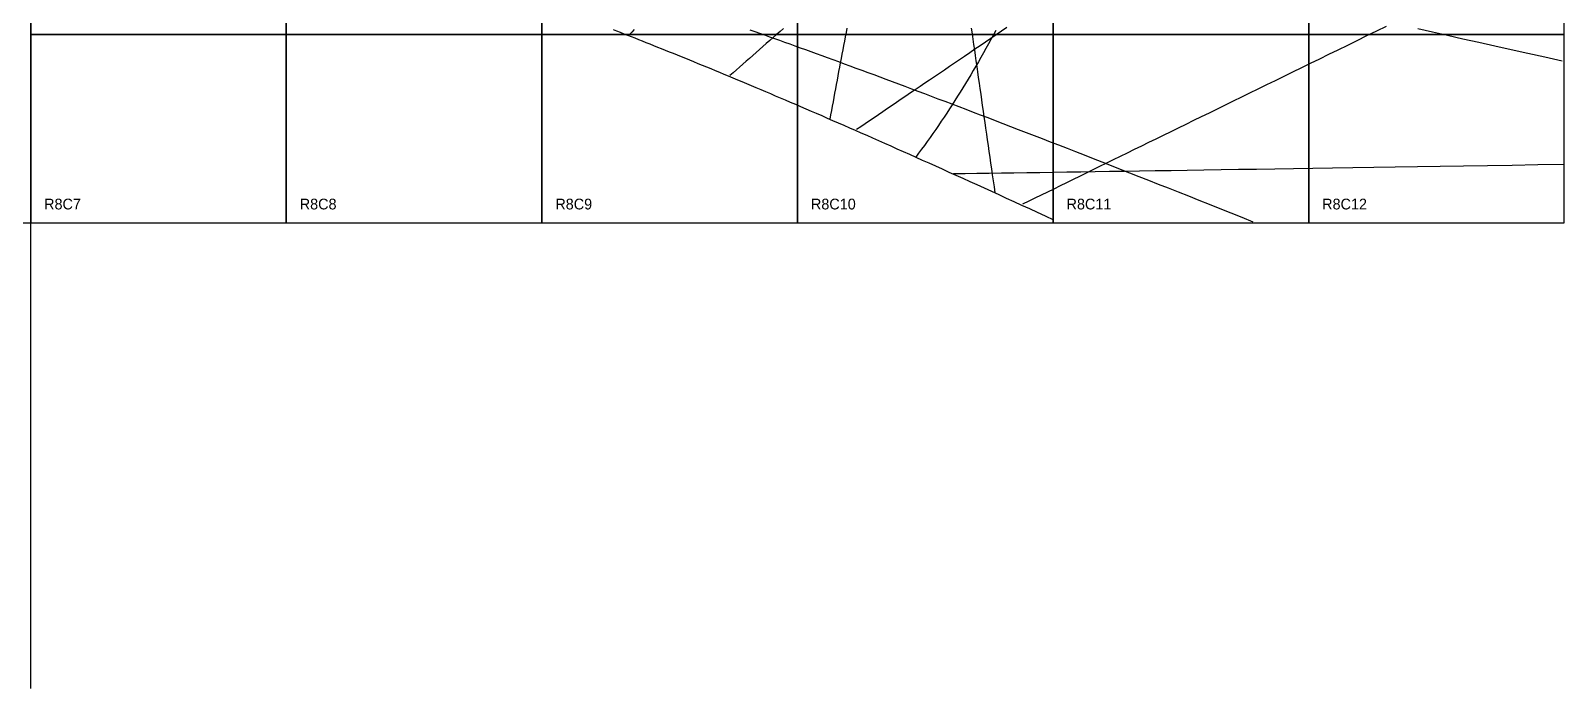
# Model space of a CAD drawing. Header units: millimetres. Extents: x -5707 to 5707, y -4531 to 2800.
# Drawn here: x 0 to 5700, y -4531 to -2085 of the extents above; entities that cross this region are included whole.
import ezdxf

# ---------------------------------------------------------------- set-up
doc = ezdxf.new("R2010")
doc.units = ezdxf.units.MM
for name, color, linetype in [('ASR2', 1, 'Continuous'), ('DECL', 30, 'Continuous'), ('GNOMON', 1, 'Continuous'), ('HOUR', 7, 'Continuous'), ('HOUR20', 8, 'Continuous'), ('MERID', 40, 'Continuous'), ('OUTLINE', 7, 'Continuous'), ('RISE', 3, 'Continuous'), ('SET', 2, 'Continuous'), ('SLABS', 9, 'Continuous'), ('TEMP', 5, 'Continuous')]:
    doc.layers.add(name, color=color, linetype=linetype)

msp = doc.modelspace()

# ---------------------------------------------------------------- linework, layer by layer
at = {"layer": 'ASR2'}
msp.add_lwpolyline([(3587, -2084.1), (3577.9, -2101), (3568.8, -2117.9), (3559.6, -2134.7), (3550.4, -2151.4), (3541.1, -2168), (3531.8, -2184.5), (3522.4, -2200.9), (3512.9, -2217.3), (3503.4, -2233.6), (3493.8, -2249.7), (3484.1, -2265.8), (3474.4, -2281.9), (3464.6, -2297.8), (3454.8, -2313.6), (3444.9, -2329.4), (3434.9, -2345.1), (3424.9, -2360.6), (3414.8, -2376.1), (3404.7, -2391.5), (3394.5, -2406.9), (3384.2, -2422.1), (3373.9, -2437.3), (3363.6, -2452.3), (3353.2, -2467.3), (3342.7, -2482.2), (3332.2, -2497), (3321.6, -2511.7), (3310.9, -2526.3), (3300.2, -2540.9), (3289.5, -2555.3)], dxfattribs=at)
at = {"layer": 'DECL'}
for points in [[(2164.4, -2081), (2177.6, -2086.1), (2190.8, -2091.3), (2204.2, -2096.5), (2217.7, -2101.8), (2231.3, -2107.1), (2244.9, -2112.5), (2258.7, -2117.9), (2272.6, -2123.4), (2286.7, -2129), (2300.8, -2134.6), (2315, -2140.3), (2329.4, -2146), (2343.8, -2151.8), (2358.4, -2157.6), (2373.1, -2163.6), (2388, -2169.5), (2402.9, -2175.6), (2418, -2181.7), (2433.2, -2187.9), (2448.6, -2194.1), (2464, -2200.5), (2479.6, -2206.8), (2495.4, -2213.3), (2511.2, -2219.8), (2527.3, -2226.4), (2543.4, -2233.1), (2559.7, -2239.8), (2576.2, -2246.7), (2592.8, -2253.6), (2609.5, -2260.6), (2626.4, -2267.6), (2643.5, -2274.8), (2660.7, -2282), (2678.1, -2289.3), (2695.6, -2296.7), (2713.3, -2304.2), (2731.2, -2311.7), (2749.2, -2319.4), (2767.5, -2327.2), (2785.9, -2335), (2804.5, -2342.9), (2823.2, -2351), (2842.2, -2359.1), (2861.3, -2367.3), (2880.7, -2375.6), (2900.2, -2384.1), (2919.9, -2392.6), (2939.9, -2401.2), (2960, -2410), (2980.4, -2418.8), (3000.9, -2427.8), (3021.7, -2436.9), (3042.8, -2446.1), (3064, -2455.4), (3085.5, -2464.8), (3107.2, -2474.4), (3129.1, -2484.1), (3151.3, -2493.9), (3173.7, -2503.8), (3196.4, -2513.9), (3219.4, -2524.1), (3242.6, -2534.4), (3266.1, -2544.9), (3289.8, -2555.5), (3313.9, -2566.2), (3338.2, -2577.1), (3362.8, -2588.2), (3387.7, -2599.4), (3412.9, -2610.8), (3438.4, -2622.3), (3464.2, -2634), (3490.4, -2645.8), (3516.8, -2657.8), (3543.6, -2670), (3570.8, -2682.4), (3598.2, -2694.9), (3626.1, -2707.7), (3654.3, -2720.6), (3682.9, -2733.7), (3711.8, -2747), (3741.1, -2760.5), (3770.9, -2774.2), (3801, -2788.1)], [(2673.4, -2081.9), (2691.3, -2088.2), (2709.3, -2094.6), (2727.5, -2101.1), (2745.9, -2107.6), (2764.4, -2114.3), (2783.2, -2121), (2802.1, -2127.8), (2821.2, -2134.7), (2840.6, -2141.6), (2860.1, -2148.7), (2879.8, -2155.8), (2899.7, -2163), (2919.8, -2170.3), (2940.1, -2177.8), (2960.7, -2185.2), (2981.4, -2192.8), (3002.4, -2200.5), (3023.6, -2208.3), (3045.1, -2216.2), (3066.7, -2224.2), (3088.6, -2232.3), (3110.8, -2240.5), (3133.2, -2248.8), (3155.9, -2257.2), (3178.8, -2265.7), (3201.9, -2274.4), (3225.4, -2283.1), (3249.1, -2292), (3273.1, -2301), (3297.3, -2310.1), (3321.9, -2319.4), (3346.8, -2328.8), (3371.9, -2338.3), (3397.4, -2347.9), (3423.1, -2357.7), (3449.2, -2367.6), (3475.6, -2377.6), (3502.4, -2387.8), (3529.5, -2398.2), (3556.9, -2408.6), (3584.7, -2419.3), (3612.8, -2430.1), (3641.3, -2441), (3670.2, -2452.2), (3699.5, -2463.5), (3729.1, -2474.9), (3759.2, -2486.5), (3789.6, -2498.4), (3820.5, -2510.3), (3851.8, -2522.5), (3883.6, -2534.9), (3915.8, -2547.4), (3948.4, -2560.2), (3981.6, -2573.2), (4015.2, -2586.3), (4049.3, -2599.7), (4083.9, -2613.3), (4119, -2627.1), (4154.6, -2641.2), (4190.8, -2655.5), (4227.5, -2670), (4264.8, -2684.8), (4302.7, -2699.8), (4341.1, -2715.1), (4380.2, -2730.6), (4419.9, -2746.4), (4460.2, -2762.5), (4501.2, -2778.9), (4542.9, -2795.5)], [(5155, -2077.7), (5210, -2089.9), (5266.1, -2102.4), (5323.3, -2115.1), (5381.7, -2128.1), (5441.2, -2141.4), (5501.9, -2155), (5563.9, -2168.8), (5627.2, -2183), (5691.8, -2197.5)]]:
    msp.add_lwpolyline(points, dxfattribs=at)
at = {"layer": 'GNOMON'}
msp.add_line((0, -4530.7), (0, -1760), dxfattribs=at)
at = {"layer": 'HOUR'}
for points in [[(2242.9, -2080.5), (2233.7, -2090.6), (2224.6, -2100.6)], [(5038.3, -2069.2), (5001.5, -2087.2), (4965.1, -2105), (4929.1, -2122.6), (4893.6, -2140), (4858.6, -2157.2), (4824, -2174.1), (4789.8, -2190.9), (4756, -2207.4), (4722.6, -2223.7), (4689.6, -2239.9), (4657, -2255.8), (4624.8, -2271.6), (4593, -2287.2), (4561.5, -2302.6), (4530.4, -2317.8), (4499.6, -2332.9), (4469.1, -2347.8), (4439, -2362.5), (4409.3, -2377.1), (4379.8, -2391.5), (4350.7, -2405.8), (4321.9, -2419.9), (4293.3, -2433.9), (4265.1, -2447.7), (4237.2, -2461.4), (4209.5, -2474.9), (4182.2, -2488.3), (4155.1, -2501.5), (4128.3, -2514.7), (4101.7, -2527.7), (4075.4, -2540.5), (4049.4, -2553.3), (4023.6, -2565.9), (3998.1, -2578.4), (3972.8, -2590.8), (3947.8, -2603), (3922.9, -2615.2), (3898.3, -2627.2), (3874, -2639.2), (3849.8, -2651), (3825.9, -2662.7), (3802.2, -2674.3), (3778.7, -2685.8), (3755.4, -2697.2), (3732.3, -2708.5), (3709.4, -2719.7), (3686.7, -2730.8)]]:
    msp.add_lwpolyline(points, dxfattribs=at)
at = {"layer": 'HOUR20'}
for points in [[(2798.3, -2076.7), (2785.3, -2088.1), (2772.3, -2099.5), (2759.5, -2110.8), (2746.7, -2122.1), (2734, -2133.2), (2721.4, -2144.4), (2708.8, -2155.4), (2696.3, -2166.4), (2683.9, -2177.3), (2671.6, -2188.2), (2659.3, -2199), (2647.1, -2209.7), (2635, -2220.4), (2623, -2231), (2611, -2241.5), (2599, -2252)], [(3628.6, -2073.6), (3608.2, -2087.4), (3588.1, -2101.1), (3568.2, -2114.6), (3548.4, -2128.1), (3528.8, -2141.4), (3509.3, -2154.6), (3490, -2167.7), (3470.9, -2180.7), (3451.9, -2193.6), (3433.1, -2206.3), (3414.4, -2219), (3395.9, -2231.6), (3377.5, -2244.1), (3359.3, -2256.4), (3341.2, -2268.7), (3323.3, -2280.9), (3305.5, -2293), (3287.8, -2305), (3270.2, -2316.9), (3252.8, -2328.7), (3235.5, -2340.5), (3218.4, -2352.1), (3201.4, -2363.7), (3184.4, -2375.2), (3167.6, -2386.6), (3151, -2397.9), (3134.4, -2409.1), (3118, -2420.3), (3101.6, -2431.4), (3085.4, -2442.4), (3069.3, -2453.3)]]:
    msp.add_lwpolyline(points, dxfattribs=at)
at = {"layer": 'MERID'}
msp.add_lwpolyline([(0, -2800), (0, 2800)], dxfattribs=at)
at = {"layer": 'OUTLINE'}
msp.add_lwpolyline([(-5700, -2800), (5700, -2800), (5700, 2800), (-5700, 2800)], close=True, dxfattribs=at)
at = {"layer": 'RISE'}
msp.add_lwpolyline([(5699.2, -2583), (5601.4, -2584.6), (5506.5, -2586.1), (5414.5, -2587.6), (5325.1, -2589), (5238.3, -2590.4), (5153.9, -2591.7), (5071.9, -2593), (4992.1, -2594.3), (4914.5, -2595.5), (4838.9, -2596.7), (4765.3, -2597.8), (4693.5, -2598.9), (4623.6, -2600), (4555.4, -2601.1), (4488.9, -2602.1), (4424, -2603.1), (4360.7, -2604.1), (4298.8, -2605.1), (4238.3, -2606), (4179.3, -2606.9), (4121.5, -2607.8), (4065.1, -2608.7), (4009.9, -2609.5), (3955.8, -2610.3), (3902.9, -2611.1), (3851.2, -2611.9), (3800.5, -2612.7), (3750.8, -2613.4), (3702.1, -2614.2), (3654.4, -2614.9), (3607.7, -2615.6), (3561.8, -2616.3), (3516.8, -2616.9), (3472.7, -2617.6), (3429.4, -2618.2)], dxfattribs=at)
at = {"layer": 'SET'}
msp.add_lwpolyline([(3495.9, -2076.4), (3498.7, -2096.5), (3501.6, -2116.7), (3504.4, -2136.9), (3507.3, -2157.1), (3510.2, -2177.5), (3513.1, -2197.9), (3516, -2218.3), (3518.9, -2238.9), (3521.9, -2259.5), (3524.8, -2280.1), (3527.8, -2300.8), (3530.8, -2321.7), (3533.7, -2342.5), (3536.7, -2363.5), (3539.8, -2384.5), (3542.8, -2405.6), (3545.9, -2426.8), (3548.9, -2448.1), (3552, -2469.5), (3555.1, -2490.9), (3558.2, -2512.5), (3561.4, -2534.1), (3564.5, -2555.9), (3567.7, -2577.7), (3570.9, -2599.6), (3574.1, -2621.6), (3577.3, -2643.8), (3580.5, -2666), (3583.8, -2688.3)], dxfattribs=at)
at = {"layer": 'SLABS'}
for points in [[(0, -2100), (950, -2100), (950, -1400), (0, -1400)], [(950, -2100), (1900, -2100), (1900, -1400), (950, -1400)], [(1900, -2100), (2850, -2100), (2850, -1400), (1900, -1400)], [(2850, -2100), (3800, -2100), (3800, -1400), (2850, -1400)], [(3800, -2100), (4750, -2100), (4750, -1400), (3800, -1400)], [(4750, -2100), (5700, -2100), (5700, -1400), (4750, -1400)], [(0, -2800), (950, -2800), (950, -2100), (0, -2100)], [(950, -2800), (1900, -2800), (1900, -2100), (950, -2100)], [(1900, -2800), (2850, -2800), (2850, -2100), (1900, -2100)], [(2850, -2800), (3800, -2800), (3800, -2100), (2850, -2100)], [(3800, -2800), (4750, -2800), (4750, -2100), (3800, -2100)], [(4750, -2800), (5700, -2800), (5700, -2100), (4750, -2100)]]:
    msp.add_lwpolyline(points, close=True, dxfattribs=at)
at = {"layer": 'TEMP'}
msp.add_lwpolyline([(3033.6, -2076.5), (3030.5, -2092.6), (3027.4, -2108.6), (3024.4, -2124.7), (3021.3, -2140.8), (3018.2, -2156.8), (3015.2, -2172.9), (3012.1, -2189), (3009.1, -2205), (3006.1, -2221.1), (3003, -2237.2), (3000, -2253.3), (2997, -2269.3), (2994, -2285.4), (2991, -2301.5), (2988, -2317.6), (2985, -2333.7), (2982, -2349.8), (2979.1, -2366), (2976.1, -2382.1), (2973.1, -2398.2), (2970.2, -2414.4)], dxfattribs=at)

# ---------------------------------------------------------------- texts
at = {"layer": 'SLABS'}
for s, p in [('R8C7', (50, -2750)), ('R8C8', (1000, -2750)), ('R8C9', (1950, -2750)), ('R8C10', (2900, -2750)), ('R8C11', (3850, -2750)), ('R8C12', (4800, -2750))]:
    msp.add_text(s, height=40, dxfattribs=at).set_placement(p)

doc.saveas('drawing.dxf')
